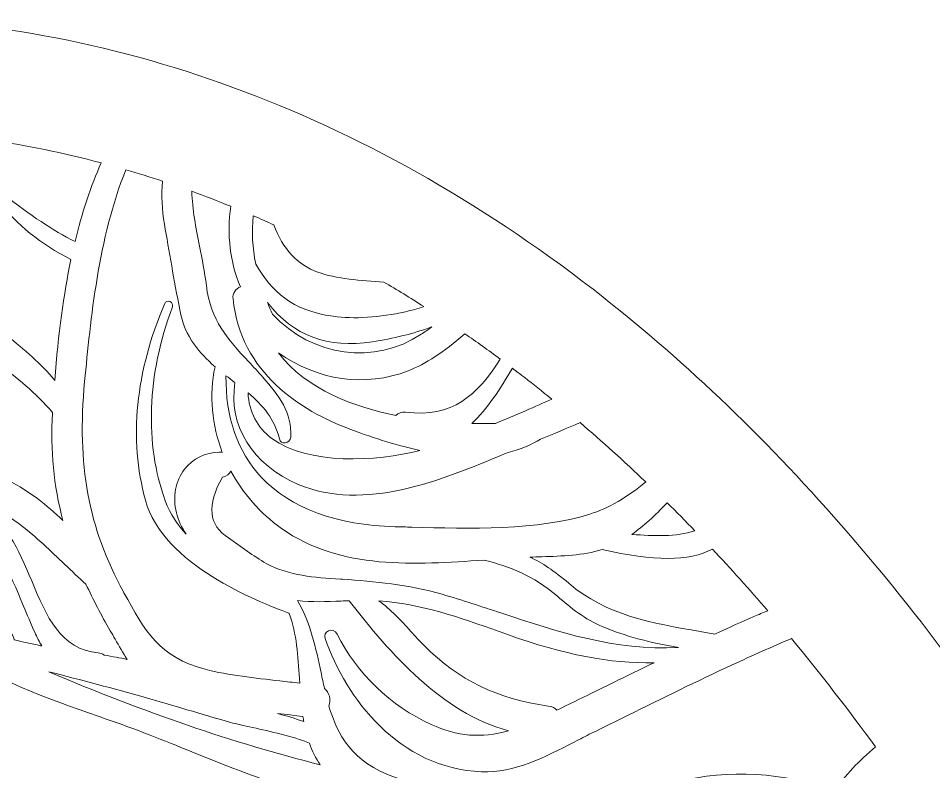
# Model space of a CAD drawing. Extents: x 16 to 8959, y -909 to -91.
# Drawn here: x 2591.2 to 2763.3, y -233 to -91.3 of the extents above; entities that cross this region are included whole.
import ezdxf

# ---------------------------------------------------------------- set-up
doc = ezdxf.new("R2010")
doc.units = 0
doc.header["$MEASUREMENT"] = 0
doc.layers.add('Layer 1', color=7, linetype='Continuous')

msp = doc.modelspace()

# ---------------------------------------------------------------- linework, layer by layer
at = {"layer": 'Layer 1', "lineweight": 0}
for points, knots in [([(3211.94, -226.13), (3194.27, -186.62), (3167.11, -153.13), (3133.4, -129.3), (3098.24, -104.44), (3057.63, -91.3), (3015.95, -91.3), (2967.94, -91.3), (2919.81, -108.93), (2876.76, -142.26), (2844.25, -167.43), (2814.4, -201.54), (2788, -243.67), (2761.62, -201.56), (2731.76, -167.45), (2699.25, -142.28), (2656.2, -108.93), (2608.06, -91.31), (2560.04, -91.3), (2518.37, -91.3), (2477.76, -104.44), (2442.61, -129.29), (2408.89, -153.12), (2381.73, -186.59), (2364.07, -226.1), (2342.64, -274.02), (2336.36, -327.83), (2345.92, -381.72), (2356.49, -441.33), (2385.33, -497.8), (2431.63, -549.55), (2585.46, -721.5), (2762.62, -885.45), (2764.4, -887.09), (2764.4, -887.09), (2788.01, -908.88), (2788.01, -908.88), (2788.01, -908.88), (2811.62, -887.08), (2811.62, -887.08), (2813.39, -885.45), (2990.4, -721.66), (3144.38, -549.55), (3190.68, -497.81), (3219.51, -441.35), (3230.08, -381.74), (3239.63, -327.85), (3233.36, -274.04), (3211.94, -226.13)], [0, 0, 0, 0, 1, 1, 1, 2, 2, 2, 3, 3, 3, 4, 4, 4, 5, 5, 5, 6, 6, 6, 7, 7, 7, 8, 8, 8, 9, 9, 9, 10, 10, 10, 11, 11, 11, 12, 12, 12, 13, 13, 13, 14, 14, 14, 15, 15, 15, 16, 16, 16, 16]), ([(2597.6, -165.42), (2597.6, -165.42), (2597.59, -165.6), (2597.59, -165.6), (2597.17, -172.55), (2597.81, -179.16), (2599.54, -185.74), (2596.5, -182.89), (2593.18, -180.14), (2589.44, -178.35), (2588.17, -177.75), (2586.88, -177.23), (2585.64, -176.73), (2582.89, -175.63), (2580.29, -174.59), (2577.92, -172.65), (2576.33, -171.33), (2575.07, -169.64), (2573.86, -168.01), (2572.72, -166.47), (2571.54, -164.88), (2570.06, -163.58), (2568.41, -162.11), (2566.97, -161.65), (2565.14, -161.06), (2565.14, -161.06), (2564.58, -160.87), (2564.58, -160.87), (2559.02, -159.05), (2555.73, -156.38), (2551.6, -152.08), (2550.94, -151.4), (2550.28, -150.71), (2549.62, -150.03), (2543.15, -143.35), (2536.45, -136.45), (2532.72, -127.72), (2532.28, -126.7), (2531.46, -126.3), (2530.67, -126.3), (2530.4, -126.3), (2530.13, -126.35), (2529.89, -126.43), (2528.94, -126.77), (2528.09, -127.77), (2528.49, -129.2), (2530.37, -135.93), (2532.77, -142.85), (2535.81, -150.31), (2522.54, -140.69), (2512.17, -131.2), (2504.18, -121.35), (2521.65, -115.57), (2539.75, -112.53), (2558, -112.32), (2561.7, -118.66), (2564.83, -124.71), (2567.57, -130.8), (2570.3, -136.88), (2573.4, -143.26), (2578.47, -148.45), (2581.2, -151.24), (2584.25, -153.66), (2587.2, -156.01), (2590.8, -158.86), (2594.51, -161.82), (2597.6, -165.42)], [0, 0, 0, 0, 1, 1, 1, 2, 2, 2, 3, 3, 3, 4, 4, 4, 5, 5, 5, 6, 6, 6, 7, 7, 7, 8, 8, 8, 9, 9, 9, 10, 10, 10, 11, 11, 11, 12, 12, 12, 13, 13, 13, 14, 14, 14, 15, 15, 15, 16, 16, 16, 17, 17, 17, 18, 18, 18, 19, 19, 19, 20, 20, 20, 21, 21, 21, 22, 22, 22, 22]), ([(2601.83, -133.3), (2597.65, -131.18), (2593.34, -128.32), (2588.66, -124.58), (2588.32, -124.31), (2587.82, -124.34), (2587.5, -124.66), (2587.2, -124.96), (2587.17, -125.4), (2587.44, -125.74), (2590.91, -130.15), (2595.37, -133.73), (2601.06, -136.67), (2599.68, -143.27), (2598.7, -150.54), (2598.02, -159.42), (2595.41, -156.23), (2592.29, -153.65), (2589.01, -150.94), (2588.42, -150.45), (2587.83, -149.96), (2587.24, -149.47), (2579.31, -142.83), (2575.6, -134.92), (2571.31, -125.77), (2571.31, -125.77), (2570.83, -124.74), (2570.83, -124.74), (2568.91, -120.65), (2566.75, -116.6), (2564.23, -112.36), (2578.34, -112.7), (2592.63, -114.76), (2606.74, -118.49), (2604.79, -122.88), (2603.15, -127.85), (2601.83, -133.3)], [0, 0, 0, 0, 1, 1, 1, 2, 2, 2, 3, 3, 3, 4, 4, 4, 5, 5, 5, 6, 6, 6, 7, 7, 7, 8, 8, 8, 9, 9, 9, 10, 10, 10, 11, 11, 11, 12, 12, 12, 12]), ([(2618.64, -130.03), (2619.48, -134.92), (2620.48, -140.66), (2621.52, -146.13), (2622, -148.64), (2622.89, -150.75), (2624.34, -152.78), (2625.34, -154.16), (2626.55, -155.46), (2628.16, -156.85), (2627, -162.2), (2627.55, -167.79), (2629.53, -172.94), (2629.35, -172.91), (2629.16, -172.89), (2628.96, -172.89), (2626.3, -172.95), (2623.98, -174.09), (2622.42, -176.12), (2620.71, -178.35), (2620.15, -181.33), (2620.88, -184.29), (2621.23, -185.73), (2621.91, -187.08), (2622.75, -188.33), (2621.13, -186.63), (2619.73, -184.6), (2618.81, -182.08), (2614.89, -171.33), (2615.36, -158.38), (2620.14, -145.6), (2620.29, -145.18), (2620.09, -144.73), (2619.67, -144.56), (2619.28, -144.4), (2618.86, -144.58), (2618.69, -144.97), (2613.2, -157.71), (2611.94, -170.49), (2615.06, -181.93), (2618.39, -194.12), (2636.16, -200.94), (2641.99, -203.19), (2642.04, -203.2), (2642.08, -203.22), (2642.12, -203.23), (2643.51, -207.05), (2643.77, -211.32), (2644.02, -215.46), (2644.02, -215.46), (2644.08, -216.35), (2644.08, -216.35), (2642.85, -216.2), (2641.61, -216.07), (2640.36, -215.93), (2635.64, -215.41), (2630.76, -214.88), (2626.33, -213.74), (2617.69, -211.54), (2614.89, -206.42), (2611.02, -199.34), (2611.02, -199.34), (2610.93, -199.18), (2610.93, -199.18), (2604.33, -187.11), (2602.15, -175.26), (2603.64, -159.59), (2604.73, -148.16), (2606.22, -132.56), (2611.39, -119.78), (2613.67, -120.45), (2615.97, -121.17), (2618.25, -121.92), (2618.04, -124.62), (2618.17, -127.28), (2618.64, -130.03)], [0, 0, 0, 0, 1, 1, 1, 2, 2, 2, 3, 3, 3, 4, 4, 4, 5, 5, 5, 6, 6, 6, 7, 7, 7, 8, 8, 8, 9, 9, 9, 10, 10, 10, 11, 11, 11, 12, 12, 12, 13, 13, 13, 14, 14, 14, 15, 15, 15, 16, 16, 16, 17, 17, 17, 18, 18, 18, 19, 19, 19, 20, 20, 20, 21, 21, 21, 22, 22, 22, 23, 23, 23, 24, 24, 24, 25, 25, 25, 25]), ([(2542.44, -158.12), (2543.14, -157.54), (2543.33, -156.68), (2542.95, -155.8), (2541.36, -152.15), (2539.84, -148.36), (2538.33, -144.28), (2539.91, -146.15), (2541.7, -148.14), (2543.9, -150.47), (2544.65, -151.27), (2545.39, -152.07), (2546.13, -152.87), (2550.74, -157.86), (2555.1, -162.58), (2561.43, -165.4), (2565.21, -167.09), (2567.86, -169.9), (2570.65, -172.87), (2573.2, -175.57), (2575.83, -178.37), (2579.42, -180.3), (2580.94, -181.11), (2582.49, -181.8), (2583.99, -182.47), (2586.73, -183.68), (2589.31, -184.83), (2591.68, -186.67), (2594.55, -188.89), (2597.28, -191.5), (2599.93, -194.03), (2601.21, -195.25), (2602.53, -196.52), (2603.89, -197.75), (2605.21, -200.61), (2606.74, -203.56), (2608.46, -206.5), (2608.77, -207.02), (2609.07, -207.55), (2609.38, -208.08), (2610.1, -209.35), (2610.84, -210.65), (2611.64, -211.88), (2610.29, -211.61), (2608.86, -211.34), (2607.33, -211.07), (2607.02, -210.83), (2606.64, -210.69), (2606.2, -210.65), (2599.09, -210.04), (2596.46, -203.76), (2593.68, -197.13), (2591.25, -191.32), (2588.73, -185.31), (2582.97, -182.99), (2582.58, -182.83), (2582.14, -182.97), (2581.91, -183.31), (2581.68, -183.66), (2581.73, -184.11), (2582.03, -184.41), (2586.91, -189.28), (2589.57, -195.67), (2592.14, -201.85), (2592.82, -203.47), (2593.52, -205.15), (2594.25, -206.79), (2594.66, -207.71), (2595.1, -208.56), (2595.57, -209.34), (2595.57, -209.34), (2595.31, -209.31), (2595.31, -209.31), (2593.67, -208.95), (2592.02, -208.59), (2590.39, -208.21), (2590.26, -207.35), (2589.67, -206.52), (2588.52, -206.37), (2584.38, -205.81), (2581.67, -202.29), (2579.05, -198.88), (2577.83, -197.28), (2576.56, -195.63), (2575.18, -194.35), (2571.5, -190.93), (2568.71, -187.52), (2565.38, -183.12), (2560.68, -176.9), (2554.24, -171.97), (2548.02, -167.21), (2546.56, -166.1), (2545.12, -164.99), (2543.71, -163.87), (2543.42, -163.65), (2543.02, -163.68), (2542.78, -163.96), (2542.55, -164.24), (2542.57, -164.63), (2542.84, -164.88), (2544.77, -166.68), (2546.79, -168.46), (2548.75, -170.18), (2552, -173.04), (2555.35, -175.99), (2558.4, -179.1), (2560.72, -181.49), (2562.36, -184.27), (2563.95, -186.95), (2565.32, -189.26), (2566.73, -191.65), (2568.58, -193.81), (2570.23, -195.74), (2571.76, -197.91), (2573.24, -200.01), (2574.12, -201.25), (2575.02, -202.52), (2575.95, -203.75), (2575.64, -203.62), (2575.35, -203.5), (2575.08, -203.37), (2571.75, -201.85), (2569.04, -199.51), (2566.64, -197.03), (2566.68, -197.01), (2566.73, -196.97), (2566.76, -196.93), (2567.05, -196.66), (2567.1, -196.23), (2566.87, -195.88), (2564.46, -192.1), (2561.19, -188.88), (2558.03, -185.77), (2557.16, -184.91), (2556.29, -184.05), (2555.44, -183.18), (2551.15, -178.81), (2546.56, -174.2), (2541.65, -169.99), (2541.35, -169.72), (2540.9, -169.75), (2540.6, -170.03), (2540.32, -170.31), (2540.29, -170.73), (2540.53, -171.04), (2543.84, -175.12), (2547.41, -179.01), (2550.84, -182.63), (2549.89, -182.13), (2548.91, -181.66), (2547.91, -181.17), (2547.91, -181.17), (2546.89, -180.67), (2546.89, -180.67), (2540.7, -177.65), (2536.95, -174), (2532.19, -168.33), (2525.58, -160.47), (2519.86, -153.29), (2514.69, -146.39), (2508.72, -138.41), (2503.81, -130.71), (2499.71, -122.89), (2500.02, -122.78), (2500.33, -122.67), (2500.64, -122.56), (2510.44, -135.24), (2523.5, -147.25), (2539.45, -158.26), (2540.32, -158.87), (2541.61, -158.8), (2542.44, -158.12)], [0, 0, 0, 0, 1, 1, 1, 2, 2, 2, 3, 3, 3, 4, 4, 4, 5, 5, 5, 6, 6, 6, 7, 7, 7, 8, 8, 8, 9, 9, 9, 10, 10, 10, 11, 11, 11, 12, 12, 12, 13, 13, 13, 14, 14, 14, 15, 15, 15, 16, 16, 16, 17, 17, 17, 18, 18, 18, 19, 19, 19, 20, 20, 20, 21, 21, 21, 22, 22, 22, 23, 23, 23, 24, 24, 24, 25, 25, 25, 26, 26, 26, 27, 27, 27, 28, 28, 28, 29, 29, 29, 30, 30, 30, 31, 31, 31, 32, 32, 32, 33, 33, 33, 34, 34, 34, 35, 35, 35, 36, 36, 36, 37, 37, 37, 38, 38, 38, 39, 39, 39, 40, 40, 40, 41, 41, 41, 42, 42, 42, 43, 43, 43, 44, 44, 44, 45, 45, 45, 46, 46, 46, 47, 47, 47, 48, 48, 48, 49, 49, 49, 50, 50, 50, 51, 51, 51, 52, 52, 52, 53, 53, 53, 54, 54, 54, 55, 55, 55, 56, 56, 56, 57, 57, 57, 57]), ([(2632.92, -141.8), (2632.1, -142.17), (2631.42, -142.99), (2631.54, -144.06), (2633.01, -158.01), (2644.28, -165.09), (2653.48, -168.57), (2658.38, -170.42), (2662.73, -171.74), (2666.69, -172.58), (2658.5, -174.72), (2645.58, -175.33), (2638.86, -170.33), (2636.06, -168.25), (2634.55, -165.37), (2634.36, -161.74), (2637.21, -164.13), (2639.29, -166.61), (2640.27, -170.41), (2640.4, -170.92), (2640.82, -171.22), (2641.32, -171.17), (2641.9, -171.12), (2642.37, -170.63), (2642.4, -170.07), (2642.67, -165.5), (2640.19, -162.27), (2637.16, -158.82), (2636.25, -157.78), (2635.35, -156.82), (2634.5, -155.9), (2630.49, -151.6), (2627.33, -148.2), (2626.53, -141.56), (2626.22, -139.04), (2625.73, -136.57), (2625.25, -134.19), (2624.55, -130.64), (2623.88, -127.29), (2623.79, -123.84), (2626.25, -124.73), (2628.71, -125.68), (2631.11, -126.66), (2630.37, -132.06), (2630.98, -137.15), (2632.92, -141.8)], [0, 0, 0, 0, 1, 1, 1, 2, 2, 2, 3, 3, 3, 4, 4, 4, 5, 5, 5, 6, 6, 6, 7, 7, 7, 8, 8, 8, 9, 9, 9, 10, 10, 10, 11, 11, 11, 12, 12, 12, 13, 13, 13, 14, 14, 14, 15, 15, 15, 15]), ([(2542.27, -183.7), (2543.36, -184.29), (2544.43, -184.83), (2545.48, -185.36), (2549.05, -187.16), (2552.42, -188.86), (2555.6, -191.89), (2557.17, -193.39), (2558.64, -195.06), (2560.06, -196.68), (2561.28, -198.07), (2562.55, -199.51), (2563.89, -200.85), (2567.93, -204.89), (2572.42, -207.54), (2578.43, -209.43), (2586.15, -215.62), (2596.77, -219.31), (2606.15, -222.57), (2609.26, -223.65), (2612.19, -224.67), (2614.97, -225.74), (2617.53, -226.74), (2620.11, -227.78), (2622.71, -228.83), (2634.31, -233.5), (2646.31, -238.34), (2658.73, -240.02), (2661.24, -241.11), (2663.91, -241.99), (2666.49, -242.84), (2666.49, -242.84), (2666.69, -242.91), (2666.69, -242.91), (2665.02, -244.65), (2663.39, -246.46), (2661.8, -248.22), (2659.51, -250.78), (2657.13, -253.43), (2654.6, -255.84), (2653.74, -256.67), (2652.81, -257.48), (2651.92, -258.26), (2649.59, -260.31), (2647.18, -262.43), (2645.44, -265.06), (2645.04, -265.67), (2644.65, -266.34), (2644.23, -267.15), (2632.4, -267.33), (2620.88, -267.68), (2610.11, -269.83), (2608.75, -268.29), (2606.66, -267.27), (2604.53, -267.13), (2604.08, -266.39), (2603.6, -265.71), (2603.1, -265.1), (2599.16, -260.37), (2593.3, -257.85), (2588.06, -258.6), (2586.33, -253.61), (2583.54, -250.48), (2579.53, -249.06), (2577.63, -240.54), (2574.74, -232.85), (2571.16, -226.82), (2569.88, -222.23), (2567.52, -218.25), (2563.95, -214.66), (2564.08, -213.79), (2563.74, -212.95), (2562.98, -212.31), (2557.02, -207.29), (2551.51, -201.81), (2546.19, -196.51), (2533.38, -183.75), (2521.28, -171.69), (2503.21, -165.5), (2489.02, -160.63), (2474, -158.66), (2459.48, -156.75), (2454.4, -156.08), (2449.15, -155.39), (2444, -154.58), (2447.54, -151.71), (2451.14, -148.97), (2454.73, -146.43), (2467.67, -137.29), (2481.55, -129.84), (2496, -124.27), (2499.61, -131.22), (2504.02, -138.39), (2509.48, -146.18), (2515.06, -154.13), (2521.27, -161.84), (2526.66, -168.44), (2527.21, -169.11), (2527.75, -169.79), (2528.3, -170.47), (2532.3, -175.44), (2536.44, -180.58), (2542.27, -183.7)], [0, 0, 0, 0, 1, 1, 1, 2, 2, 2, 3, 3, 3, 4, 4, 4, 5, 5, 5, 6, 6, 6, 7, 7, 7, 8, 8, 8, 9, 9, 9, 10, 10, 10, 11, 11, 11, 12, 12, 12, 13, 13, 13, 14, 14, 14, 15, 15, 15, 16, 16, 16, 17, 17, 17, 18, 18, 18, 19, 19, 19, 20, 20, 20, 21, 21, 21, 22, 22, 22, 23, 23, 23, 24, 24, 24, 25, 25, 25, 26, 26, 26, 27, 27, 27, 28, 28, 28, 29, 29, 29, 30, 30, 30, 31, 31, 31, 32, 32, 32, 33, 33, 33, 34, 34, 34, 34]), ([(2663.96, -146.49), (2659.18, -147.59), (2654.23, -147.9), (2650.38, -147.35), (2642.47, -146.21), (2638.93, -142.75), (2635.81, -137.54), (2635.19, -134.44), (2635.04, -131.45), (2635.35, -128.43), (2636.64, -128.99), (2637.93, -129.57), (2639.23, -130.15), (2640.88, -134.67), (2643.73, -137.75), (2647.46, -139.05), (2650.91, -140.27), (2655.68, -140.67), (2659.9, -140.91), (2662.37, -142.36), (2664.91, -143.91), (2667.44, -145.53), (2666.26, -145.91), (2665.09, -146.23), (2663.96, -146.49)], [0, 0, 0, 0, 1, 1, 1, 2, 2, 2, 3, 3, 3, 4, 4, 4, 5, 5, 5, 6, 6, 6, 7, 7, 7, 8, 8, 8, 8]), ([(2666.92, -150.73), (2658.17, -156.56), (2646.43, -154.97), (2638.97, -146.96), (2638.63, -146.22), (2638.31, -145.49), (2638.02, -144.76), (2642.94, -151.05), (2649.29, -153.4), (2657.74, -152.14), (2661.7, -151.54), (2665.45, -150.61), (2668.91, -149.35), (2668.24, -149.83), (2667.57, -150.29), (2666.92, -150.73)], [0, 0, 0, 0, 1, 1, 1, 2, 2, 2, 3, 3, 3, 4, 4, 4, 5, 5, 5, 5]), ([(2664, -165.39), (2663.27, -165.3), (2662.63, -165.52), (2662.19, -166), (2654.73, -164.51), (2645.31, -161.26), (2640.07, -154.22), (2647.37, -159.42), (2656.47, -160.74), (2664.47, -157.61), (2667.83, -156.29), (2671.13, -154.13), (2675.12, -150.62), (2677.33, -152.15), (2679.57, -153.76), (2681.79, -155.4), (2677.5, -162.21), (2672.77, -166.49), (2664, -165.39)], [0, 0, 0, 0, 1, 1, 1, 2, 2, 2, 3, 3, 3, 4, 4, 4, 5, 5, 5, 6, 6, 6, 6]), ([(2680.89, -167.5), (2679.41, -167.54), (2677.92, -167.54), (2676.43, -167.51), (2679.4, -164.77), (2681.85, -160.94), (2684.07, -157.11), (2684.85, -157.69), (2685.62, -158.28), (2686.4, -158.88), (2687.98, -160.11), (2689.66, -161.44), (2691.5, -162.93), (2688.51, -164.27), (2684.74, -165.93), (2680.89, -167.5)], [0, 0, 0, 0, 1, 1, 1, 2, 2, 2, 3, 3, 3, 4, 4, 4, 5, 5, 5, 5]), ([(2698.62, -184.57), (2689.04, -187.64), (2675.81, -187.29), (2665.18, -187.01), (2664.11, -186.98), (2663.06, -186.96), (2662.04, -186.93), (2651.08, -186.68), (2642.37, -183.45), (2636.86, -177.58), (2632.34, -172.77), (2630.11, -166.36), (2630.22, -158.52), (2630.74, -158.92), (2631.26, -159.32), (2631.78, -159.71), (2631.78, -159.71), (2631.91, -159.81), (2631.91, -159.81), (2630.58, -167.82), (2635.22, -175.31), (2643.8, -178.96), (2656.22, -184.23), (2670.85, -178.14), (2682.6, -173.24), (2682.6, -173.24), (2683.3, -172.94), (2683.3, -172.94), (2685.55, -172.4), (2687.62, -171.55), (2689.39, -170.45), (2691.81, -169.47), (2694.36, -168.42), (2696.81, -167.35), (2700.92, -170.86), (2705.06, -174.61), (2709.15, -178.5), (2705.73, -181.39), (2702.19, -183.43), (2698.62, -184.57)], [0, 0, 0, 0, 1, 1, 1, 2, 2, 2, 3, 3, 3, 4, 4, 4, 5, 5, 5, 6, 6, 6, 7, 7, 7, 8, 8, 8, 9, 9, 9, 10, 10, 10, 11, 11, 11, 12, 12, 12, 13, 13, 13, 13]), ([(2651.77, -196.79), (2646.66, -196.46), (2642.25, -196.17), (2637.79, -193.87), (2635.38, -192.38), (2633.01, -190.75), (2630.72, -189.01), (2626.93, -186.67), (2626.55, -182.93), (2629.56, -177.58), (2630.34, -177.44), (2630.86, -177), (2631.15, -176.46), (2633.38, -180.63), (2636.61, -184.36), (2640.65, -187.25), (2651.68, -195.1), (2666.01, -194.1), (2678.67, -193.19), (2683.68, -194.46), (2687.97, -196.1), (2692.54, -200), (2695.13, -202.21), (2697.58, -204.29), (2701.18, -205.79), (2705.11, -207.43), (2709.85, -208.73), (2715.3, -209.67), (2703.22, -210.21), (2692.86, -206.78), (2681.92, -203.15), (2678.35, -201.97), (2674.66, -200.74), (2670.85, -199.64), (2664.51, -197.81), (2658.11, -197.2), (2652.14, -196.81), (2652.14, -196.81), (2651.77, -196.79), (2651.77, -196.79)], [0, 0, 0, 0, 1, 1, 1, 2, 2, 2, 3, 3, 3, 4, 4, 4, 5, 5, 5, 6, 6, 6, 7, 7, 7, 8, 8, 8, 9, 9, 9, 10, 10, 10, 11, 11, 11, 12, 12, 12, 13, 13, 13, 13]), ([(2706.57, -188.38), (2708.67, -186.87), (2710.89, -184.87), (2713.18, -182.41), (2714.92, -184.13), (2716.67, -185.9), (2718.41, -187.7), (2714.8, -188.85), (2710.67, -188.68), (2706.57, -188.38)], [0, 0, 0, 0, 1, 1, 1, 2, 2, 2, 3, 3, 3, 3]), ([(2729.47, -203.84), (2727.31, -204.78), (2724.99, -205.82), (2722.17, -207.11), (2721.23, -206.95), (2720.3, -206.79), (2719.37, -206.63), (2710.34, -205.08), (2701.8, -203.63), (2694.67, -197.56), (2691.96, -195.25), (2689.67, -193.7), (2687.37, -192.65), (2688.12, -192.62), (2688.88, -192.59), (2689.64, -192.57), (2693.42, -192.46), (2697.33, -192.35), (2700.97, -191.21), (2710.59, -193.47), (2717.36, -193.45), (2721.69, -191.13), (2725.16, -194.82), (2728.66, -198.72), (2732.11, -202.72), (2731.23, -203.08), (2730.35, -203.46), (2729.47, -203.84)], [0, 0, 0, 0, 1, 1, 1, 2, 2, 2, 3, 3, 3, 4, 4, 4, 5, 5, 5, 6, 6, 6, 7, 7, 7, 8, 8, 8, 9, 9, 9, 9]), ([(2744.57, -236.73), (2725.63, -229.26), (2703.25, -234.82), (2689.77, -250.32), (2683.82, -241.65), (2674.22, -238.31), (2664.07, -234.78), (2664.07, -234.78), (2662.09, -234.09), (2662.09, -234.09), (2653.76, -231.17), (2651.14, -225.93), (2649.59, -220.69), (2650.01, -219.42), (2649.66, -218.1), (2648.74, -217.36), (2648.51, -216.38), (2648.3, -215.37), (2648.09, -214.36), (2647.14, -209.81), (2646.16, -205.11), (2643.65, -200.81), (2646.4, -201.14), (2649.08, -201.03), (2651.9, -200.91), (2652.4, -200.89), (2652.89, -200.86), (2653.39, -200.85), (2661.26, -210.94), (2670.67, -221.84), (2683.32, -225.3), (2678.22, -226.76), (2673.79, -226.38), (2668.79, -224.12), (2661.26, -220.72), (2654.82, -214.51), (2651.11, -207.11), (2650.77, -206.42), (2650.02, -206.28), (2649.49, -206.5), (2648.92, -206.74), (2648.66, -207.34), (2648.87, -207.95), (2652.75, -219.16), (2662.78, -232.44), (2678.3, -233.01), (2684.47, -233.24), (2690.18, -230.28), (2695.71, -227.43), (2696.8, -226.86), (2697.88, -226.3), (2698.95, -225.78), (2701.24, -224.66), (2703.54, -223.52), (2705.83, -222.39), (2712.23, -219.23), (2718.84, -215.96), (2725.43, -212.91), (2729.21, -211.16), (2732.95, -209.5), (2736.54, -207.96), (2741.93, -214.46), (2747.26, -221.32), (2752.37, -228.35), (2749.23, -230.93), (2746.67, -233.67), (2744.57, -236.73)], [0, 0, 0, 0, 1, 1, 1, 2, 2, 2, 3, 3, 3, 4, 4, 4, 5, 5, 5, 6, 6, 6, 7, 7, 7, 8, 8, 8, 9, 9, 9, 10, 10, 10, 11, 11, 11, 12, 12, 12, 13, 13, 13, 14, 14, 14, 15, 15, 15, 16, 16, 16, 17, 17, 17, 18, 18, 18, 19, 19, 19, 20, 20, 20, 21, 21, 21, 22, 22, 22, 22]), ([(2690.79, -220.65), (2681.33, -219.37), (2673.93, -215.77), (2667.53, -209.33), (2666.67, -208.47), (2665.81, -207.52), (2664.98, -206.61), (2663.12, -204.57), (2661.2, -202.47), (2658.98, -200.88), (2666.87, -201.4), (2674.05, -203.96), (2681.62, -206.66), (2681.62, -206.66), (2683.03, -207.16), (2683.03, -207.16), (2693.98, -211.05), (2702.43, -212.7), (2710.73, -212.51), (2706.77, -214.42), (2702.8, -216.37), (2698.94, -218.26), (2696.78, -219.32), (2694.62, -220.38), (2692.46, -221.44), (2692.13, -221.09), (2691.61, -220.76), (2690.79, -220.65)], [0, 0, 0, 0, 1, 1, 1, 2, 2, 2, 3, 3, 3, 4, 4, 4, 5, 5, 5, 6, 6, 6, 7, 7, 7, 8, 8, 8, 9, 9, 9, 9]), ([(2647.94, -231.7), (2631.74, -227.63), (2614.6, -221.76), (2596.9, -214.21), (2603.05, -215.78), (2609.1, -217.37), (2615.08, -219.07), (2617.68, -219.81), (2620.28, -220.58), (2622.87, -221.35), (2625.6, -222.15), (2628.33, -222.96), (2631.07, -223.74), (2632.14, -224.04), (2633.57, -224.35), (2635.23, -224.71), (2638.56, -225.43), (2642.69, -226.32), (2645.9, -227.62), (2646.44, -229.12), (2647.11, -230.46), (2647.94, -231.7)], [0, 0, 0, 0, 1, 1, 1, 2, 2, 2, 3, 3, 3, 4, 4, 4, 5, 5, 5, 6, 6, 6, 7, 7, 7, 7]), ([(2639.93, -222.06), (2641.56, -222.24), (2643.13, -222.43), (2644.69, -222.64), (2644.74, -222.96), (2644.79, -223.28), (2644.85, -223.59), (2643.23, -222.99), (2641.56, -222.52), (2639.93, -222.06)], [0, 0, 0, 0, 1, 1, 1, 2, 2, 2, 3, 3, 3, 3])]:
    msp.add_open_spline(points, degree=3, knots=knots, dxfattribs=at)

doc.saveas('drawing.dxf')
